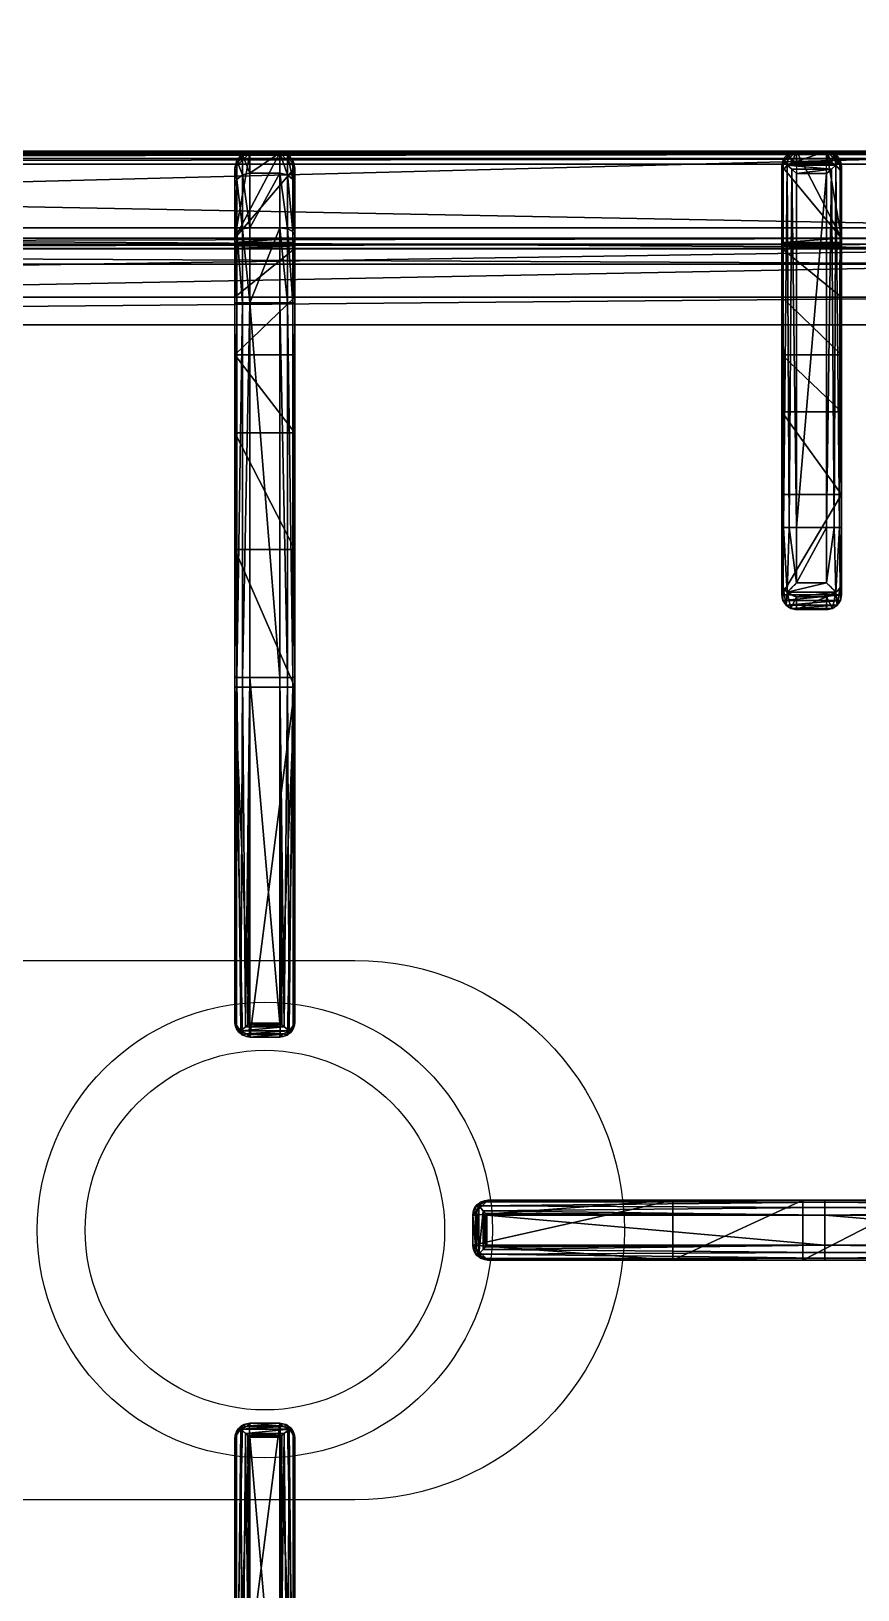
# Model space of a CAD drawing. Header units: millimetres. Extents: x 45 to 25350, y 77 to 5059.
# Drawn here: x 22195.82 to 22209.62, y 3913.1 to 3939.1 of the extents above; entities that cross this region are included whole.
import ezdxf

# ---------------------------------------------------------------- set-up
doc = ezdxf.new("R2010")
doc.units = ezdxf.units.MM
doc.header["$LTSCALE"] = 5
for name, color, linetype in [('200-EquipBlack-3d', 250, 'Continuous'), ('200-EquipInternal-2d', 252, 'Continuous'), ('200-EquipSteel-3d', 9, 'Continuous')]:
    doc.layers.add(name, color=color, linetype=linetype)

# ---------------------------------------------------------------- blocks, each defined once
blk = doc.blocks.new('ELECTROLUX-MC7-BODY1200X250')
at = {"layer": '200-EquipSteel-3d'}
blk.add_3dface([(0, -655, 650), (0, -102, 650), (1200, -102, 650), (1200, -655, 650)], dxfattribs=at)
blk = doc.blocks.new('ELECTROLUX-MC-BURNER6')
at = {"layer": '200-EquipInternal-2d'}
for radius in [38, 30]:
    blk.add_circle((0, 0), radius, dxfattribs=at)
blk = doc.blocks.new('ELECTROLUX-MC7-TOPFYERBRURNERS6')
at = {"layer": '200-EquipInternal-2d'}
for p, q in [((780, -651.5), (780, -85.5)), ((507.76, -492.25), (564.89, -492.25)), ((564.89, -492.25), (565.31, -492.25)), ((634.69, -492.25), (635.11, -492.25)), ((635.11, -492.25), (692.24, -492.25)), ((692.24, -492.25), (754.69, -492.25)), ((754.69, -494.75), (754.69, -492.25)), ((754.69, -492.25), (777.19, -492.25)), ((565.46, -494.75), (507.81, -494.75)), ((565.46, -494.75), (565.46, -499.75)), ((567.27, -494.16), (567.27, -500.34)), ((567.36, -494.75), (567.36, -499.75)), ((567.81, -494.75), (567.36, -494.75)), ((567.81, -494.75), (567.81, -499.75)), ((632.19, -494.75), (632.19, -499.75)), ((632.64, -494.75), (632.19, -494.75)), ((632.64, -494.75), (632.64, -499.75)), ((632.73, -494.16), (632.73, -500.34)), ((634.54, -494.75), (634.54, -499.75)), ((692.19, -494.75), (634.54, -494.75)), ((692.19, -494.75), (692.19, -499.75)), ((754.69, -494.75), (692.19, -494.75)), ((754.69, -494.75), (754.69, -499.75)), ((779.69, -494.75), (754.69, -494.75)), ((779.69, -494.75), (779.69, -499.75)), ((507.81, -499.75), (565.46, -499.75)), ((567.36, -499.75), (567.81, -499.75)), ((632.19, -499.75), (632.64, -499.75)), ((634.54, -499.75), (692.19, -499.75)), ((692.19, -499.75), (754.69, -499.75)), ((754.69, -502.25), (754.69, -499.75)), ((754.69, -499.75), (779.69, -499.75)), ((564.89, -502.25), (507.76, -502.25)), ((565.31, -502.25), (564.89, -502.25)), ((635.11, -502.25), (634.69, -502.25)), ((692.24, -502.25), (635.11, -502.25)), ((754.69, -502.25), (692.24, -502.25)), ((777.19, -502.25), (754.69, -502.25)), ((597.5, -531.94), (597.5, -532.39)), ((602.5, -531.94), (597.5, -531.94)), ((602.5, -532.39), (597.5, -532.39)), ((602.5, -532.39), (602.5, -531.94)), ((595, -534.86), (595, -534.44)), ((595, -590.74), (595, -534.86)), ((597.5, -534.29), (597.5, -590.69)), ((602.5, -534.29), (597.5, -534.29)), ((602.5, -590.69), (602.5, -534.29)), ((605, -534.44), (605, -534.86)), ((605, -534.86), (605, -590.74)), ((708.09, -583.5), (705.96, -583.5)), ((708.09, -583.5), (717.24, -583.5)), ((717.24, -583.5), (777.53, -583.5)), ((703.52, -591), (703.52, -586)), ((703.52, -586), (705.63, -586)), ((705.63, -586), (705.63, -591)), ((717.19, -586), (707.98, -586)), ((707.98, -591), (707.98, -586)), ((717.19, -586), (717.19, -591)), ((778, -586), (717.19, -586)), ((778, -586), (778, -591)), ((780, -586), (780, -591)), ((780, -586), (780, -591)), ((595, -651.03), (595, -590.74)), ((597.5, -590.69), (597.5, -651.5)), ((602.5, -590.69), (597.5, -590.69)), ((602.5, -651.5), (602.5, -590.69)), ((605, -590.74), (605, -651.03)), ((705.63, -591), (703.52, -591)), ((707.98, -591), (717.19, -591)), ((717.19, -591), (778, -591)), ((705.96, -593.5), (708.09, -593.5)), ((717.24, -593.5), (708.09, -593.5)), ((777.53, -593.5), (717.24, -593.5))]:
    blk.add_line(p, q, dxfattribs=at)
blk.add_lwpolyline([(751.02, -112.48), (448.98, -112.48), (448.98, -624.52), (751.02, -624.52)], close=True, dxfattribs=at)
blk.add_lwpolyline([(645, -383.5), (645, -512.25, -1), (555, -512.25), (555, -383.5)], format="xyb", dxfattribs=at)
for centre, start, end in [((777.19, -494.75), 0, 90), ((777.19, -499.75), 270, 0)]:
    blk.add_arc(centre, 2.5, start, end, dxfattribs=at)
at = {"layer": '200-EquipInternal-2d', "extrusion": (0, 0, -1)}
for centre, major_axis, ratio, start_param, end_param in [((564.89, -494.75), (0, 2.5), 0.951091, 0, 0.914364), ((565.31, -494.75), (-2.5, 0), 0.99863, 1.570796, 3.141593), ((634.69, -494.75), (2.5, 0), 0.99863, 3.141593, 4.712389), ((635.11, -494.75), (0, 2.5), 0.951091, -0.914364, 0), ((692.24, -494.75), (0, 2.5), 0.02182, 4.712389, 6.283185), ((563.89, -494.75), (-3.47, 0), 0.720185, 2.903047, 3.141593), ((636.11, -494.75), (3.47, 0), 0.720185, 3.141593, 3.380139), ((564.89, -499.75), (0, 2.5), 0.951091, 2.227228, 3.141593), ((565.31, -499.75), (2.5, 0), 0.99863, 0, 1.570796), ((563.89, -499.75), (3.47, 0), 0.720185, 0, 0.238546), ((634.69, -499.75), (-2.5, 0), 0.99863, 4.712389, 6.283185), ((636.11, -499.75), (-3.47, 0), 0.720185, -0.238546, 0), ((635.11, -499.75), (0, 2.5), 0.951091, 3.141593, 4.055957), ((692.24, -499.75), (0, 2.5), 0.02182, 3.141593, 4.712389), ((597.5, -534.44), (0, 2.5), 0.99863, -1.570796, 0), ((597.5, -534.86), (2.5, 0), 0.951091, 3.141593, 4.055957), ((602.5, -534.44), (0, 2.5), 0.99863, 0, 1.570796), ((602.5, -534.86), (2.5, 0), 0.951091, -0.914364, 0), ((597.5, -590.74), (-2.5, 0), 0.02182, 0, 1.570796), ((602.5, -590.74), (-2.5, 0), 0.02182, 1.570796, 3.141593)]:
    blk.add_ellipse(centre, major_axis=major_axis, ratio=ratio, start_param=start_param, end_param=end_param, dxfattribs=at)
at = {"layer": '200-EquipInternal-2d'}
for centre, major_axis, ratio, start_param, end_param in [((708.09, -586), (1.92, 1.92), 0.8391, 1.592613, 2.268928), ((708.09, -586), (0, 2.5), 0.84544, 0, 0.894481), ((708.09, -586), (-2.5, 2.5), 0.02182, 0.872665, 1.54898), ((717.24, -586), (0, 2.5), 0.02182, 0, 1.570796), ((777.53, -586), (0, 2.5), 0.948965, -0.895145, 0), ((708.09, -591), (-1.92, 1.92), 0.8391, 0.872665, 1.54898), ((708.09, -591), (2.5, 2.5), 0.02182, 1.592613, 2.268928), ((708.09, -591), (0, 2.5), 0.84544, 2.247111, 3.141593), ((717.24, -591), (0, 2.5), 0.02182, 1.570796, 3.141593), ((777.53, -591), (0, 2.5), 0.948965, 3.141593, 4.036737)]:
    blk.add_ellipse(centre, major_axis=major_axis, ratio=ratio, start_param=start_param, end_param=end_param, dxfattribs=at)
for points, knots in [([(566.78, -493.22), (566.69, -493.33), (566.59, -493.44), (566.41, -493.66), (566.32, -493.77), (566.13, -493.99), (566.03, -494.1), (565.85, -494.31), (565.75, -494.41), (565.63, -494.55), (565.59, -494.6), (565.54, -494.66), (565.52, -494.68), (565.5, -494.7), (565.49, -494.71), (565.47, -494.73), (565.47, -494.73), (565.47, -494.74), (565.46, -494.74), (565.46, -494.74), (565.46, -494.74), (565.46, -494.75), (565.46, -494.75), (565.46, -494.75), (565.46, -494.75), (565.46, -494.75), (565.46, -494.75), (565.46, -494.75)], [5.918781, 5.918781, 5.918781, 5.918781, 6.382244, 6.382244, 6.833826, 6.833826, 7.285407, 7.285407, 7.736989, 7.736989, 7.96278, 7.96278, 8.075675, 8.075675, 8.132123, 8.132123, 8.160346, 8.160346, 8.174458, 8.174458, 8.181514, 8.181514, 8.185042, 8.185042, 8.186806, 8.186806, 8.18857, 8.18857, 8.18857, 8.18857]), ([(567.27, -494.16), (567.24, -494.06), (567.2, -493.95), (567.06, -493.63), (566.93, -493.42), (566.78, -493.22)], [0.764042, 0.764042, 0.764042, 0.764042, 1.153889, 1.153889, 2.012527, 2.012527, 2.012527, 2.012527]), ([(633.22, -493.22), (633.07, -493.42), (632.94, -493.63), (632.8, -493.95), (632.76, -494.06), (632.73, -494.16)], [11.917214, 11.917214, 11.917214, 11.917214, 12.775852, 12.775852, 13.165698, 13.165698, 13.165698, 13.165698]), ([(634.54, -494.75), (634.54, -494.75), (634.54, -494.75), (634.54, -494.75), (634.54, -494.75), (634.54, -494.75), (634.54, -494.75), (634.54, -494.74), (634.54, -494.74), (634.54, -494.74), (634.53, -494.74), (634.53, -494.73), (634.53, -494.73), (634.51, -494.71), (634.5, -494.7), (634.48, -494.68), (634.46, -494.66), (634.41, -494.6), (634.37, -494.55), (634.25, -494.41), (634.15, -494.31), (633.97, -494.1), (633.87, -493.99), (633.68, -493.77), (633.59, -493.66), (633.41, -493.44), (633.31, -493.33), (633.22, -493.22)], [8.18857, 8.18857, 8.18857, 8.18857, 8.190334, 8.190334, 8.192098, 8.192098, 8.195626, 8.195626, 8.202682, 8.202682, 8.216794, 8.216794, 8.245018, 8.245018, 8.301466, 8.301466, 8.414361, 8.414361, 8.640152, 8.640152, 9.091733, 9.091733, 9.543315, 9.543315, 9.994896, 9.994896, 10.458359, 10.458359, 10.458359, 10.458359]), ([(565.46, -499.75), (565.46, -499.75), (565.46, -499.75), (565.46, -499.75), (565.46, -499.75), (565.46, -499.75), (565.46, -499.75), (565.46, -499.76), (565.46, -499.76), (565.46, -499.76), (565.47, -499.76), (565.47, -499.77), (565.47, -499.77), (565.49, -499.79), (565.5, -499.8), (565.52, -499.82), (565.54, -499.84), (565.59, -499.9), (565.63, -499.95), (565.75, -500.09), (565.85, -500.19), (566.03, -500.4), (566.13, -500.51), (566.32, -500.73), (566.41, -500.84), (566.59, -501.06), (566.69, -501.17), (566.78, -501.28)], [8.188054, 8.188054, 8.188054, 8.188054, 8.189818, 8.189818, 8.191582, 8.191582, 8.19511, 8.19511, 8.202166, 8.202166, 8.216278, 8.216278, 8.244501, 8.244501, 8.300949, 8.300949, 8.413844, 8.413844, 8.639635, 8.639635, 9.091217, 9.091217, 9.542798, 9.542798, 9.99438, 9.99438, 10.457843, 10.457843, 10.457843, 10.457843]), ([(566.78, -501.28), (566.93, -501.08), (567.06, -500.87), (567.2, -500.55), (567.24, -500.44), (567.27, -500.34)], [11.917214, 11.917214, 11.917214, 11.917214, 12.775852, 12.775852, 13.165698, 13.165698, 13.165698, 13.165698]), ([(632.73, -500.34), (632.76, -500.44), (632.8, -500.55), (632.94, -500.87), (633.07, -501.08), (633.22, -501.28)], [0.764042, 0.764042, 0.764042, 0.764042, 1.153889, 1.153889, 2.012527, 2.012527, 2.012527, 2.012527]), ([(633.22, -501.28), (633.31, -501.17), (633.41, -501.06), (633.59, -500.84), (633.68, -500.73), (633.87, -500.51), (633.97, -500.4), (634.15, -500.19), (634.25, -500.09), (634.37, -499.95), (634.41, -499.9), (634.46, -499.84), (634.48, -499.82), (634.5, -499.8), (634.51, -499.79), (634.53, -499.77), (634.53, -499.77), (634.53, -499.76), (634.54, -499.76), (634.54, -499.76), (634.54, -499.76), (634.54, -499.75), (634.54, -499.75), (634.54, -499.75), (634.54, -499.75), (634.54, -499.75), (634.54, -499.75), (634.54, -499.75)], [5.918265, 5.918265, 5.918265, 5.918265, 6.381728, 6.381728, 6.833309, 6.833309, 7.284891, 7.284891, 7.736472, 7.736472, 7.962263, 7.962263, 8.075158, 8.075158, 8.131606, 8.131606, 8.15983, 8.15983, 8.173942, 8.173942, 8.180998, 8.180998, 8.184526, 8.184526, 8.18629, 8.18629, 8.188054, 8.188054, 8.188054, 8.188054]), ([(597.5, -532.39), (597.36, -532.39), (597.21, -532.41), (596.91, -532.48), (596.75, -532.53), (596.38, -532.69), (596.17, -532.82), (595.97, -532.97)], [0, 0, 0, 0, 0.576945, 0.576945, 1.153889, 1.153889, 2.012527, 2.012527, 2.012527, 2.012527]), ([(595.97, -532.97), (596.08, -533.06), (596.19, -533.16), (596.41, -533.34), (596.52, -533.43), (596.74, -533.62), (596.85, -533.72), (597.06, -533.9), (597.16, -533.99), (597.3, -534.12), (597.34, -534.16), (597.41, -534.21), (597.43, -534.23), (597.45, -534.25), (597.46, -534.26), (597.48, -534.27), (597.48, -534.28), (597.49, -534.28), (597.49, -534.29), (597.49, -534.29), (597.49, -534.29), (597.5, -534.29), (597.5, -534.29), (597.5, -534.29), (597.5, -534.29), (597.5, -534.29), (597.5, -534.29), (597.5, -534.29)], [5.917739, 5.917739, 5.917739, 5.917739, 6.381174, 6.381174, 6.832619, 6.832619, 7.284064, 7.284064, 7.735508, 7.735508, 7.961231, 7.961231, 8.074092, 8.074092, 8.130523, 8.130523, 8.158738, 8.158738, 8.172846, 8.172846, 8.179899, 8.179899, 8.183426, 8.183426, 8.18519, 8.18519, 8.186953, 8.186953, 8.186953, 8.186953]), ([(604.03, -532.97), (603.83, -532.82), (603.62, -532.69), (603.25, -532.53), (603.09, -532.48), (602.79, -532.41), (602.64, -532.39), (602.5, -532.39)], [11.914788, 11.914788, 11.914788, 11.914788, 12.773425, 12.773425, 13.35037, 13.35037, 13.927314, 13.927314, 13.927314, 13.927314]), ([(602.5, -534.29), (602.5, -534.29), (602.5, -534.29), (602.5, -534.29), (602.5, -534.29), (602.5, -534.29), (602.5, -534.29), (602.51, -534.29), (602.51, -534.29), (602.51, -534.29), (602.51, -534.28), (602.52, -534.28), (602.52, -534.27), (602.54, -534.26), (602.55, -534.25), (602.57, -534.23), (602.59, -534.21), (602.66, -534.16), (602.7, -534.12), (602.84, -533.99), (602.94, -533.9), (603.15, -533.72), (603.26, -533.62), (603.48, -533.43), (603.59, -533.34), (603.81, -533.16), (603.92, -533.06), (604.03, -532.97)], [8.18747, 8.18747, 8.18747, 8.18747, 8.189233, 8.189233, 8.190997, 8.190997, 8.194524, 8.194524, 8.201577, 8.201577, 8.215685, 8.215685, 8.2439, 8.2439, 8.300331, 8.300331, 8.413192, 8.413192, 8.638915, 8.638915, 9.09036, 9.09036, 9.541804, 9.541804, 9.993249, 9.993249, 10.456684, 10.456684, 10.456684, 10.456684]), ([(705.96, -583.5), (705.81, -583.5), (705.65, -583.51), (705.34, -583.58), (705.18, -583.63), (704.88, -583.75), (704.74, -583.83), (704.47, -584.02), (704.35, -584.12), (704.13, -584.34), (704.03, -584.47), (703.85, -584.74), (703.77, -584.89), (703.65, -585.2), (703.6, -585.36), (703.54, -585.68), (703.52, -585.84), (703.52, -586)], [3.776921, 3.776921, 3.776921, 3.776921, 4.248957, 4.248957, 4.720993, 4.720993, 5.193029, 5.193029, 5.665065, 5.665065, 6.135831, 6.135831, 6.606596, 6.606596, 7.077361, 7.077361, 7.548126, 7.548126, 7.548126, 7.548126]), ([(779.38, -584.44), (779.21, -584.64), (779.01, -584.87), (778.67, -585.25), (778.53, -585.41), (778.26, -585.71), (778.13, -585.86), (778, -586)], [11.858599, 11.858599, 11.858599, 11.858599, 12.773425, 12.773425, 13.35037, 13.35037, 13.927314, 13.927314, 13.927314, 13.927314]), ([(780, -586), (779.99, -585.86), (779.97, -585.71), (779.91, -585.41), (779.86, -585.25), (779.69, -584.87), (779.55, -584.64), (779.38, -584.44)], [0, 0, 0, 0, 0.576945, 0.576945, 1.153889, 1.153889, 2.068716, 2.068716, 2.068716, 2.068716]), ([(703.52, -591), (703.52, -591.16), (703.54, -591.32), (703.6, -591.64), (703.65, -591.8), (703.77, -592.11), (703.85, -592.26), (704.03, -592.53), (704.13, -592.66), (704.35, -592.88), (704.47, -592.98), (704.74, -593.17), (704.88, -593.25), (705.18, -593.37), (705.34, -593.42), (705.65, -593.48), (705.81, -593.5), (705.96, -593.5)], [15.096253, 15.096253, 15.096253, 15.096253, 15.567018, 15.567018, 16.037783, 16.037783, 16.508548, 16.508548, 16.979314, 16.979314, 17.45135, 17.45135, 17.923386, 17.923386, 18.395422, 18.395422, 18.867458, 18.867458, 18.867458, 18.867458]), ([(778, -591), (778.13, -591.14), (778.26, -591.29), (778.53, -591.59), (778.67, -591.75), (779.01, -592.13), (779.21, -592.36), (779.38, -592.56)], [0, 0, 0, 0, 0.576945, 0.576945, 1.153889, 1.153889, 2.068716, 2.068716, 2.068716, 2.068716]), ([(779.38, -592.56), (779.55, -592.36), (779.69, -592.13), (779.86, -591.75), (779.91, -591.59), (779.97, -591.29), (779.99, -591.14), (780, -591)], [11.858599, 11.858599, 11.858599, 11.858599, 12.773425, 12.773425, 13.35037, 13.35037, 13.927314, 13.927314, 13.927314, 13.927314])]:
    blk.add_open_spline(points, degree=3, knots=knots, dxfattribs=at)
at = {"layer": '200-EquipSteel-3d', "invisible_edges": 13}
blk.add_3dface([(800, -80.5, 900), (779.66, -117.26, 900), (779.66, -619.74, 900), (800, -655, 900)], dxfattribs=at)
at = {"layer": '200-EquipBlack-3d'}
mesh = blk.add_polyface(dxfattribs=at)
corners = [(779.78, -85.71, 904.1), (780, -85.5, 900), (779.52, -84.72, 904.14), (779.73, -84.5, 900), (778, -83.5, 900), (778.78, -83.98, 904.14), (779, -83.77, 900), (777.79, -83.72, 904.1), (779.48, -85.71, 905.06), (779.29, -84.85, 905), (778.65, -85.21, 905.73), (778.76, -85.71, 905.75), (778.65, -84.21, 905), (777.79, -84.02, 905.06), (778.29, -84.85, 905.73), (777.79, -84.74, 905.75), (777.79, -85.71, 906), (422.21, -85.71, 906), (422.21, -84.74, 905.75), (422.21, -84.02, 905.06), (422.21, -83.72, 904.1), (422, -83.5, 900), (765.45, -638.95, 900), (422, -653.5, 900), (434.55, -638.95, 900), (765.45, -98.05, 900), (780, -651.5, 900), (434.55, -98.05, 900), (420, -85.5, 900), (421, -83.77, 900), (779.73, -652.5, 900), (779, -653.23, 900), (778, -653.5, 900), (420, -651.5, 900), (420.27, -652.5, 900), (421, -653.23, 900), (420.27, -84.5, 900), (421.22, -83.98, 904.14), (420.48, -84.72, 904.14), (420.22, -85.71, 904.1), (421.35, -84.21, 905), (421.71, -84.85, 905.73), (420.71, -84.85, 905), (420.52, -85.71, 905.06), (421.35, -85.21, 905.73), (421.24, -85.71, 905.75), (422.21, -651.29, 906), (421.24, -651.29, 905.75), (420.52, -651.29, 905.06), (420.22, -651.29, 904.1), (420.48, -652.28, 904.14), (421.22, -653.02, 904.14), (422.21, -653.28, 904.1), (420.71, -652.15, 905), (421.35, -651.79, 905.73), (421.35, -652.79, 905), (422.21, -652.98, 905.06), (421.71, -652.15, 905.73), (422.21, -652.26, 905.75), (435.55, -637.95, 899.73), (435.55, -99.05, 899.73), (436.28, -99.78, 899), (436.28, -637.22, 899), (438.88, -634.62, 902.5), (438.88, -102.38, 902.5), (436.31, -637.19, 905.06), (436.31, -99.81, 905.06), (432.81, -96.31, 906), (432.81, -640.69, 906), (448.98, -624.52, 885), (448.98, -112.48, 885), (444.36, -107.86, 885), (444.36, -629.14, 885), (777.79, -653.28, 904.1), (777.79, -652.98, 905.06), (777.79, -651.29, 906), (777.79, -652.26, 905.75), (763.72, -637.22, 899), (764.45, -637.95, 899.73), (764.45, -99.05, 899.73), (763.72, -99.78, 899), (767.19, -640.69, 906), (767.19, -96.31, 906), (778.78, -653.02, 904.14), (779.52, -652.28, 904.14), (779.78, -651.29, 904.1), (778.65, -652.79, 905), (778.29, -652.15, 905.73), (779.29, -652.15, 905), (779.48, -651.29, 905.06), (778.65, -651.79, 905.73), (778.76, -651.29, 905.75), (761.12, -634.62, 902.5), (751.02, -624.52, 885), (763.69, -637.19, 905.06), (755.64, -629.14, 885), (755.64, -107.86, 885), (751.02, -112.48, 885), (761.12, -102.38, 902.5), (763.69, -99.81, 905.06)]
mesh.append_faces([[corners[k] for k in face] for face in [(16, 10, 14), (17, 41, 44), (46, 54, 57), (75, 87, 90)]])
mesh.append_faces([[corners[k] for k in face] for face in [(4, 5, 6), (8, 10, 11), (16, 11, 10), (15, 16, 14), (7, 19, 13), (13, 18, 15), (28, 38, 36), (19, 41, 18), (17, 18, 41), (45, 17, 44), (39, 48, 43), (43, 47, 45), (23, 51, 35), (48, 54, 47), (46, 47, 54), (58, 46, 57), (52, 74, 56), (76, 56, 74), (26, 84, 30), (74, 87, 76), (85, 88, 84), (88, 87, 86), (75, 76, 87), (91, 75, 90), (85, 8, 89), (11, 89, 8)]], dxfattribs={"vtx0": -1})
mesh.append_faces([[corners[k] for k in face] for face in [(16, 15, 17), (22, 23, 24), (25, 26, 22), (27, 21, 25), (21, 28, 29), (6, 1, 4), (4, 25, 21), (24, 28, 27), (35, 33, 23), (26, 25, 1), (23, 22, 32), (17, 45, 46), (75, 81, 46), (81, 16, 82), (46, 67, 17), (17, 82, 16), (93, 72, 69), (72, 93, 95), (70, 71, 97), (97, 95, 93)]], dxfattribs={"vtx0": -1, "vtx1": -1})
mesh.append_faces([[corners[k] for k in face] for face in [(21, 27, 28), (4, 1, 25), (26, 32, 22), (24, 23, 33)]], dxfattribs={"vtx0": -1, "vtx1": -1, "vtx2": -1})
mesh.append_faces([[corners[k] for k in face] for face in [(17, 15, 18), (24, 33, 28), (46, 45, 47), (75, 58, 76), (16, 91, 11)]], dxfattribs={"vtx0": -1, "vtx2": -1})
mesh.append_faces([[corners[k] for k in face] for face in [(0, 1, 2), (5, 2, 6), (8, 0, 9), (5, 12, 2), (5, 7, 12), (12, 13, 14), (12, 14, 9), (2, 9, 0), (10, 9, 14), (19, 18, 13), (4, 21, 7), (30, 31, 26), (34, 33, 35), (20, 21, 37), (38, 37, 36), (19, 20, 40), (38, 42, 37), (38, 39, 42), (42, 43, 44), (42, 44, 40), (37, 40, 20), (41, 40, 44), (48, 47, 43), (28, 33, 39), (49, 33, 50), (51, 50, 35), (48, 49, 53), (51, 55, 50), (51, 52, 55), (55, 56, 57), (55, 57, 53), (50, 53, 49), (54, 53, 57), (24, 27, 59), (61, 62, 60), (63, 64, 65), (67, 68, 66), (69, 70, 63), (61, 71, 62), (73, 74, 52), (58, 56, 76), (32, 73, 23), (62, 77, 59), (22, 24, 78), (27, 25, 60), (80, 61, 79), (73, 32, 83), (84, 83, 30), (74, 73, 86), (88, 89, 90), (88, 86, 84), (83, 84, 86), (92, 93, 63), (68, 81, 65), (92, 63, 94), (72, 95, 62), (95, 96, 77), (98, 97, 92), (81, 82, 94), (98, 92, 99), (77, 80, 78), (25, 22, 79), (0, 8, 85), (91, 89, 11), (80, 96, 61), (70, 97, 64), (64, 98, 66), (82, 67, 99), (1, 0, 26)]], dxfattribs={"vtx1": -1})
mesh.append_faces([[corners[k] for k in face] for face in [(31, 32, 26), (75, 46, 58), (75, 16, 81), (81, 68, 46), (68, 67, 46), (67, 82, 17), (70, 69, 71), (72, 71, 69), (71, 96, 97), (96, 95, 97), (16, 75, 91)]], dxfattribs={"vtx1": -1, "vtx2": -1})
mesh.append_faces([[corners[k] for k in face] for face in [(1, 3, 2), (4, 7, 5), (2, 3, 6), (8, 9, 10), (7, 13, 12), (12, 9, 2), (13, 15, 14), (7, 20, 19), (21, 20, 7), (6, 3, 1), (28, 36, 29), (21, 29, 37), (28, 39, 38), (37, 29, 36), (19, 40, 41), (39, 43, 42), (42, 40, 37), (43, 45, 44), (39, 49, 48), (33, 49, 39), (33, 34, 50), (23, 52, 51), (50, 34, 35), (48, 53, 54), (52, 56, 55), (55, 53, 50), (56, 58, 57), (27, 60, 59), (62, 59, 60), (64, 66, 65), (68, 65, 66), (70, 64, 63), (71, 72, 62), (73, 52, 23), (77, 78, 59), (24, 59, 78), (25, 79, 60), (61, 60, 79), (32, 31, 83), (26, 85, 84), (83, 31, 30), (74, 86, 87), (73, 83, 86), (85, 89, 88), (88, 90, 87), (89, 91, 90), (93, 69, 63), (81, 94, 65), (63, 65, 94), (95, 77, 62), (96, 80, 77), (97, 93, 92), (82, 99, 94), (92, 94, 99), (80, 79, 78), (22, 78, 79), (96, 71, 61), (97, 98, 64), (98, 99, 66), (67, 66, 99), (0, 85, 26)]], dxfattribs={"vtx2": -1})
mesh = blk.add_polyface(dxfattribs=at)
corners = [(567.34, -494.45, 930.72), (567.81, -494.75, 922), (567.27, -494.16, 931.11), (567.36, -494.6, 930.62), (567.36, -494.75, 930.59), (567.48, -493.5, 922), (566.78, -493.22, 931.91), (565.31, -492.25, 922), (565.94, -492.51, 931.06), (566.56, -492.58, 922), (564.89, -492.25, 930.01), (507.79, -492.58, 933.75), (507.76, -492.25, 932.5), (507.81, -493.5, 934.67), (566.08, -494.04, 932.35), (565.46, -494.74, 932.48), (507.81, -494.75, 935), (565.48, -494.72, 932.48), (565.52, -494.68, 932.48), (565.58, -494.6, 932.47), (565.74, -494.43, 932.45), (509.4, -492.25, 922), (466.99, -492.25, 904.45), (422.81, -492.25, 910), (486.45, -492.25, 917.44), (453.98, -492.25, 885), (436.28, -492.25, 899), (444.36, -492.25, 885), (435.83, -492.25, 899.53), (435.23, -492.25, 899.88), (434.55, -492.25, 900), (422.81, -492.25, 900), (425.83, -492.25, 921.25), (434.06, -492.25, 929.49), (445.31, -492.25, 932.5), (567.48, -501, 922), (509.4, -502.25, 922), (567.81, -499.75, 922), (566.56, -501.92, 922), (565.31, -502.25, 922), (445.31, -494.75, 935), (445.31, -493.5, 934.67), (432.81, -494.75, 931.65), (432.98, -493.5, 931.36), (423.66, -494.75, 922.5), (433.44, -492.58, 930.57), (445.31, -492.58, 933.75), (424.75, -492.58, 921.87), (423.95, -493.5, 922.33), (421.56, -492.58, 910), (420.31, -494.75, 910), (420.65, -493.5, 910), (421.56, -492.58, 900), (420.31, -494.75, 900), (420.65, -493.5, 900), (445.31, -499.75, 935), (507.81, -499.75, 935), (432.81, -499.75, 931.65), (423.66, -499.75, 922.5), (420.31, -499.75, 910), (420.31, -499.75, 900), (434.55, -502.25, 900), (422.81, -502.25, 900), (421.56, -501.92, 900), (420.65, -501, 900), (564.89, -502.25, 930.01), (566.78, -501.28, 931.91), (567.27, -500.34, 931.11), (567.36, -499.75, 930.59), (567.36, -499.9, 930.62), (567.34, -500.05, 930.72), (565.94, -501.99, 931.06), (507.76, -502.25, 932.5), (486.45, -502.25, 917.44), (445.31, -502.25, 932.5), (434.06, -502.25, 929.49), (425.83, -502.25, 921.25), (422.81, -502.25, 910), (466.99, -502.25, 904.45), (435.23, -502.25, 899.88), (435.83, -502.25, 899.53), (444.36, -502.25, 885), (453.98, -502.25, 885), (436.28, -502.25, 899), (507.79, -501.92, 933.75), (566.08, -500.46, 932.35), (507.81, -501, 934.67), (565.74, -500.07, 932.45), (565.58, -499.9, 932.47), (565.52, -499.82, 932.48), (565.48, -499.78, 932.48), (565.46, -499.75, 932.48), (420.65, -501, 910), (423.95, -501, 922.33), (424.75, -501.92, 921.87), (421.56, -501.92, 910), (433.44, -501.92, 930.57), (432.98, -501, 931.36), (445.31, -501.92, 933.75), (445.31, -501, 934.67)]
mesh.append_faces([[corners[k] for k in face] for face in [(2, 5, 6), (8, 6, 9), (9, 6, 5), (8, 11, 6), (6, 13, 14), (35, 66, 38), (66, 35, 67), (66, 71, 38), (85, 86, 66), (66, 84, 71)]])
mesh.append_faces([[corners[k] for k in face] for face in [(7, 8, 9), (11, 13, 6), (42, 41, 43), (45, 48, 43), (32, 49, 47), (50, 48, 51), (51, 47, 49), (40, 13, 41), (41, 11, 46), (53, 51, 54), (54, 49, 52), (55, 42, 57), (50, 58, 44), (44, 57, 42), (37, 67, 35), (86, 84, 66), (58, 92, 93), (94, 97, 93), (75, 98, 96), (55, 97, 99), (99, 96, 98), (59, 64, 92), (62, 95, 63), (63, 92, 64), (86, 55, 99), (67, 6, 66), (14, 66, 6), (21, 73, 24), (82, 22, 78), (78, 24, 73)]], dxfattribs={"vtx0": -1})
mesh.append_faces([[corners[k] for k in face] for face in [(10, 21, 12), (22, 23, 24), (25, 26, 22), (24, 12, 21), (7, 5, 21), (35, 36, 37), (23, 49, 32), (34, 46, 12), (13, 11, 41), (54, 31, 53), (62, 60, 61), (36, 72, 73), (77, 73, 76), (83, 78, 80), (74, 98, 75), (4, 0, 68), (1, 4, 37)]], dxfattribs={"vtx0": -1, "vtx1": -1})
mesh.append_faces([[corners[k] for k in face] for face in [(15, 17, 16), (17, 18, 16), (18, 19, 16), (23, 22, 30), (31, 61, 53), (77, 61, 78), (88, 89, 56), (89, 90, 56), (90, 91, 56), (16, 56, 15), (56, 91, 15), (18, 89, 19), (89, 18, 90), (15, 90, 17), (90, 15, 91), (17, 90, 18), (89, 88, 19), (70, 68, 0)]], dxfattribs={"vtx0": -1, "vtx1": -1, "vtx2": -1})
mesh.append_faces([[corners[k] for k in face] for face in [(12, 11, 8), (16, 14, 13), (21, 1, 37), (34, 45, 46), (12, 46, 11), (23, 52, 49), (77, 78, 73), (72, 71, 84), (77, 94, 95), (72, 84, 98), (84, 86, 99)]], dxfattribs={"vtx0": -1, "vtx2": -1})
mesh.append_faces([[corners[k] for k in face] for face in [(0, 1, 2), (0, 3, 1), (10, 12, 8), (20, 14, 16), (7, 21, 10), (31, 23, 30), (9, 5, 7), (38, 39, 35), (40, 41, 42), (42, 43, 44), (45, 33, 47), (45, 43, 46), (32, 47, 33), (48, 44, 43), (41, 46, 43), (31, 52, 23), (51, 49, 54), (40, 55, 16), (40, 42, 55), (58, 57, 44), (50, 53, 59), (30, 61, 31), (63, 64, 62), (39, 38, 65), (70, 67, 37), (71, 65, 38), (39, 65, 36), (62, 61, 77), (81, 82, 83), (65, 71, 72), (87, 88, 56), (59, 92, 58), (58, 93, 57), (94, 76, 96), (94, 93, 95), (75, 96, 76), (97, 57, 93), (92, 95, 93), (60, 64, 59), (95, 92, 63), (98, 84, 99), (2, 6, 67), (20, 87, 14), (20, 19, 87), (85, 66, 14), (3, 0, 4), (2, 67, 0), (69, 68, 70), (36, 73, 21), (22, 24, 78), (81, 27, 82), (83, 26, 81), (26, 83, 28), (61, 30, 79), (29, 28, 79)]], dxfattribs={"vtx1": -1})
mesh.append_faces([[corners[k] for k in face] for face in [(3, 4, 1), (26, 28, 22), (28, 29, 22), (29, 30, 22), (23, 32, 24), (32, 33, 24), (33, 34, 24), (34, 12, 24), (5, 1, 21), (39, 36, 35), (36, 21, 37), (40, 16, 13), (55, 56, 16), (64, 60, 62), (60, 53, 61), (68, 69, 37), (65, 72, 36), (72, 74, 73), (74, 75, 73), (75, 76, 73), (61, 79, 78), (79, 80, 78), (82, 78, 83), (86, 85, 56), (62, 77, 95), (56, 55, 86), (74, 72, 98), (88, 87, 19), (67, 70, 0), (4, 68, 37)]], dxfattribs={"vtx1": -1, "vtx2": -1})
mesh.append_faces([[corners[k] for k in face] for face in [(1, 5, 2), (7, 10, 8), (19, 20, 16), (25, 27, 26), (34, 33, 45), (45, 47, 48), (50, 44, 48), (51, 48, 47), (53, 50, 51), (50, 59, 58), (53, 60, 59), (54, 52, 31), (69, 70, 37), (85, 87, 56), (77, 76, 94), (94, 96, 97), (55, 57, 97), (99, 97, 96), (87, 85, 14), (82, 25, 22), (27, 25, 82), (26, 27, 81), (83, 80, 28), (30, 29, 79), (28, 80, 79)]], dxfattribs={"vtx2": -1})
mesh = blk.add_polyface(dxfattribs=at)
corners = [(634.06, -492.51, 931.06), (633.44, -492.58, 922), (633.22, -493.22, 931.91), (635.11, -492.25, 930.01), (634.69, -492.25, 922), (632.52, -493.5, 922), (632.73, -494.16, 931.11), (632.64, -494.75, 930.59), (632.64, -494.6, 930.62), (632.19, -494.75, 922), (632.66, -494.45, 930.72), (690.6, -492.25, 922), (690.6, -502.25, 922), (634.69, -502.25, 922), (632.52, -501, 922), (633.44, -501.92, 922), (632.19, -499.75, 922), (692.24, -492.25, 932.5), (713.55, -492.25, 917.44), (754.69, -492.25, 932.5), (765.94, -492.25, 929.49), (774.17, -492.25, 921.25), (777.19, -492.25, 900), (765.45, -492.25, 900), (777.19, -492.25, 910), (733.01, -492.25, 904.45), (764.77, -492.25, 899.88), (764.17, -492.25, 899.53), (755.64, -492.25, 885), (746.02, -492.25, 885), (763.72, -492.25, 899), (692.21, -492.58, 933.75), (633.92, -494.04, 932.35), (692.19, -493.5, 934.67), (692.19, -494.75, 935), (634.26, -494.43, 932.45), (634.42, -494.6, 932.47), (634.48, -494.68, 932.48), (634.52, -494.72, 932.48), (634.54, -494.75, 932.48), (754.69, -492.58, 933.75), (766.56, -492.58, 930.57), (754.69, -494.75, 935), (767.02, -493.5, 931.36), (754.69, -493.5, 934.67), (767.19, -494.75, 931.65), (776.05, -493.5, 922.33), (775.25, -492.58, 921.87), (779.69, -494.75, 910), (779.35, -493.5, 910), (776.34, -494.75, 922.5), (778.44, -492.58, 910), (779.69, -494.75, 900), (779.35, -493.5, 900), (778.44, -492.58, 900), (633.22, -501.28, 931.91), (632.73, -500.34, 931.11), (633.92, -500.46, 932.35), (634.26, -500.07, 932.45), (634.42, -499.9, 932.47), (634.48, -499.82, 932.48), (634.54, -499.76, 932.48), (632.64, -499.75, 930.59), (632.64, -499.9, 930.62), (632.66, -500.05, 930.72), (634.06, -501.99, 931.06), (635.11, -502.25, 930.01), (692.24, -502.25, 932.5), (733.01, -502.25, 904.45), (777.19, -502.25, 910), (713.55, -502.25, 917.44), (746.02, -502.25, 885), (763.72, -502.25, 899), (755.64, -502.25, 885), (764.17, -502.25, 899.53), (764.77, -502.25, 899.88), (765.45, -502.25, 900), (777.19, -502.25, 900), (774.17, -502.25, 921.25), (765.94, -502.25, 929.49), (754.69, -502.25, 932.5), (778.44, -501.92, 910), (775.25, -501.92, 921.87), (779.69, -499.75, 910), (776.05, -501, 922.33), (779.35, -501, 910), (776.34, -499.75, 922.5), (767.02, -501, 931.36), (766.56, -501.92, 930.57), (754.69, -499.75, 935), (754.69, -501, 934.67), (767.19, -499.75, 931.65), (754.69, -501.92, 933.75), (778.44, -501.92, 900), (779.69, -499.75, 900), (779.35, -501, 900), (692.21, -501.92, 933.75), (692.19, -501, 934.67), (692.19, -499.75, 935)]
mesh.append_faces([[corners[k] for k in face] for face in [(0, 1, 2), (1, 5, 2), (2, 5, 6), (32, 33, 2), (2, 31, 0), (56, 14, 55), (65, 55, 15), (15, 55, 14), (65, 96, 55), (55, 97, 57)]])
mesh.append_faces([[corners[k] for k in face] for face in [(9, 6, 5), (33, 31, 2), (20, 40, 41), (42, 43, 44), (43, 47, 41), (50, 49, 46), (51, 46, 49), (48, 53, 49), (22, 51, 54), (54, 49, 53), (6, 55, 2), (13, 65, 15), (78, 81, 82), (83, 84, 85), (84, 88, 82), (91, 90, 87), (92, 87, 90), (94, 85, 95), (95, 81, 93), (83, 50, 86), (42, 91, 45), (45, 86, 50), (96, 97, 55), (89, 97, 90), (90, 96, 92), (29, 68, 25), (12, 18, 70), (70, 25, 68)]], dxfattribs={"vtx0": -1})
mesh.append_faces([[corners[k] for k in face] for face in [(5, 11, 9), (13, 14, 12), (11, 17, 18), (24, 18, 21), (30, 25, 27), (19, 40, 20), (56, 10, 64), (7, 9, 62), (66, 12, 67), (68, 69, 70), (71, 72, 68), (70, 67, 12), (69, 81, 78), (22, 52, 23), (95, 77, 94), (80, 92, 67), (97, 96, 90), (34, 98, 42)]], dxfattribs={"vtx0": -1, "vtx1": -1})
mesh.append_faces([[corners[k] for k in face] for face in [(24, 23, 25), (36, 37, 34), (37, 38, 34), (38, 39, 34), (60, 37, 59), (37, 60, 38), (38, 61, 39), (61, 38, 60), (37, 36, 59), (62, 64, 10), (69, 68, 76), (23, 94, 77), (61, 60, 98), (60, 59, 98), (39, 61, 34), (61, 98, 34)]], dxfattribs={"vtx0": -1, "vtx1": -1, "vtx2": -1})
mesh.append_faces([[corners[k] for k in face] for face in [(24, 25, 18), (17, 0, 31), (24, 47, 51), (17, 31, 40), (80, 88, 92), (69, 93, 81), (67, 96, 65), (98, 57, 97), (67, 92, 96)]], dxfattribs={"vtx0": -1, "vtx2": -1})
mesh.append_faces([[corners[k] for k in face] for face in [(0, 3, 1), (10, 6, 9), (1, 4, 5), (4, 3, 11), (22, 23, 24), (28, 29, 30), (3, 0, 17), (35, 36, 34), (20, 41, 21), (43, 45, 46), (43, 41, 44), (48, 49, 50), (50, 46, 45), (47, 21, 41), (40, 44, 41), (40, 31, 44), (52, 53, 48), (51, 49, 54), (55, 57, 2), (58, 35, 57), (58, 59, 35), (32, 2, 57), (6, 10, 56), (8, 7, 10), (63, 64, 62), (14, 56, 16), (64, 63, 16), (13, 12, 66), (77, 69, 76), (78, 82, 79), (84, 86, 87), (84, 82, 85), (89, 90, 91), (91, 87, 86), (88, 79, 82), (81, 85, 82), (77, 93, 69), (85, 81, 95), (48, 50, 83), (91, 86, 45), (52, 48, 94), (54, 53, 22), (76, 23, 77), (66, 67, 65), (58, 57, 98), (71, 68, 29), (18, 25, 70), (71, 29, 73), (73, 28, 72), (23, 76, 26), (72, 30, 74), (27, 26, 74)]], dxfattribs={"vtx1": -1})
mesh.append_faces([[corners[k] for k in face] for face in [(7, 8, 9), (4, 11, 5), (11, 12, 9), (14, 16, 12), (16, 9, 12), (3, 17, 11), (17, 19, 18), (19, 20, 18), (20, 21, 18), (23, 26, 25), (26, 27, 25), (29, 25, 30), (33, 32, 34), (34, 42, 33), (33, 44, 31), (19, 17, 40), (22, 24, 51), (36, 35, 59), (7, 62, 10), (9, 16, 62), (63, 62, 16), (72, 74, 68), (74, 75, 68), (75, 76, 68), (69, 78, 70), (78, 79, 70), (79, 80, 70), (80, 67, 70), (53, 52, 22), (52, 94, 23), (89, 98, 97)]], dxfattribs={"vtx1": -1, "vtx2": -1})
mesh.append_faces([[corners[k] for k in face] for face in [(3, 4, 1), (8, 10, 9), (13, 15, 14), (32, 35, 34), (42, 45, 43), (43, 46, 47), (24, 21, 47), (51, 47, 46), (42, 44, 33), (6, 56, 55), (35, 32, 57), (13, 66, 65), (56, 64, 16), (71, 73, 72), (83, 86, 84), (84, 87, 88), (80, 79, 88), (92, 88, 87), (94, 83, 85), (42, 89, 91), (48, 83, 94), (95, 93, 77), (59, 58, 98), (98, 89, 42), (12, 11, 18), (29, 28, 73), (28, 30, 72), (76, 75, 26), (30, 27, 74), (26, 75, 74)]], dxfattribs={"vtx2": -1})
mesh = blk.add_polyface(dxfattribs=at)
corners = [(595, -649.29, 932.5), (595, -651, 900), (595.25, -650.32, 933.58), (596.25, -653.16, 900), (595.94, -651.14, 934.45), (595.33, -652.25, 900), (596.7, -651.6, 933.81), (597.5, -651.77, 933.1), (597.5, -653.5, 900), (602.5, -651.77, 933.1), (602.5, -653.5, 900), (595, -638.95, 900), (605, -638.95, 900), (605, -651, 900), (604.67, -652.25, 900), (603.75, -653.16, 900), (595, -590.74, 932.5), (595, -587.05, 917.44), (595, -565.35, 922), (595, -534.44, 922), (595, -534.86, 930.01), (595, -606.51, 904.45), (595, -619.52, 885), (595, -637.22, 899), (595, -629.14, 885), (595, -637.67, 899.53), (595, -638.27, 899.88), (596.72, -532.55, 931.28), (596.25, -532.27, 922), (595.97, -532.97, 931.91), (597.5, -532.39, 930.59), (597.5, -531.94, 922), (595.33, -533.19, 922), (595.26, -533.81, 931.06), (595.33, -590.71, 933.75), (596.25, -590.69, 934.67), (596.79, -533.67, 932.35), (597.49, -534.29, 932.48), (597.5, -590.69, 935), (597.47, -534.26, 932.48), (597.43, -534.23, 932.48), (597.35, -534.16, 932.47), (597.18, -534.01, 932.45), (602.5, -531.94, 922), (605, -565.35, 922), (605, -534.44, 922), (604.67, -533.19, 922), (603.75, -532.27, 922), (596.7, -650.48, 934.87), (597.5, -649.77, 935), (602.5, -532.39, 930.59), (604.03, -532.97, 931.91), (603.21, -533.67, 932.35), (602.65, -534.16, 932.47), (602.57, -534.23, 932.48), (602.53, -534.27, 932.48), (602.5, -534.29, 932.48), (602.82, -534.01, 932.45), (603.28, -532.55, 931.28), (602.5, -590.69, 935), (602.5, -649.77, 935), (603.3, -651.6, 933.81), (604.06, -651.14, 934.45), (603.3, -650.48, 934.87), (604.75, -650.32, 933.58), (605, -649.29, 932.5), (604.67, -590.71, 933.75), (605, -590.74, 932.5), (603.75, -590.69, 934.67), (605, -606.51, 904.45), (605, -587.05, 917.44), (605, -638.27, 899.88), (605, -637.67, 899.53), (605, -629.14, 885), (605, -619.52, 885), (605, -637.22, 899), (605, -534.86, 930.01), (604.74, -533.81, 931.06)]
mesh.append_faces([[corners[k] for k in face] for face in [(3, 4, 5), (4, 3, 6), (7, 6, 8), (8, 6, 3), (4, 2, 5), (27, 28, 29), (30, 31, 27), (31, 28, 27), (28, 32, 29), (29, 32, 33), (33, 34, 29), (29, 35, 36), (48, 35, 4), (49, 38, 48), (4, 34, 2), (61, 15, 62), (9, 10, 61), (10, 15, 61), (15, 14, 62), (62, 14, 64), (64, 66, 62), (62, 68, 63), (60, 63, 59), (47, 51, 46), (51, 47, 58), (50, 58, 43), (43, 58, 47), (51, 77, 46), (52, 68, 51), (51, 66, 77)]])
mesh.append_faces([[corners[k] for k in face] for face in [(19, 33, 32), (34, 35, 29), (38, 35, 48), (35, 34, 4), (60, 48, 63), (13, 64, 14), (66, 68, 62), (68, 66, 51), (18, 70, 17), (74, 21, 69), (69, 17, 70)]], dxfattribs={"vtx0": -1})
mesh.append_faces([[corners[k] for k in face] for face in [(3, 1, 8), (13, 10, 12), (16, 17, 0), (17, 16, 18), (20, 18, 16), (22, 23, 21), (43, 44, 31), (44, 43, 45), (47, 45, 43), (41, 53, 42), (65, 70, 67)]], dxfattribs={"vtx0": -1, "vtx1": -1})
mesh.append_faces([[corners[k] for k in face] for face in [(12, 8, 1), (11, 0, 21), (37, 39, 38), (39, 40, 38), (40, 41, 38), (53, 41, 54), (39, 55, 40), (56, 55, 37), (37, 55, 39), (55, 54, 40), (40, 54, 41), (37, 38, 56), (38, 59, 56), (65, 12, 69), (53, 54, 59), (54, 55, 59), (55, 56, 59)]], dxfattribs={"vtx0": -1, "vtx1": -1, "vtx2": -1})
mesh.append_faces([[corners[k] for k in face] for face in [(16, 34, 33), (38, 36, 35), (16, 2, 34), (67, 66, 64), (65, 69, 70), (69, 72, 75), (67, 77, 66)]], dxfattribs={"vtx0": -1, "vtx2": -1})
mesh.append_faces([[corners[k] for k in face] for face in [(0, 1, 2), (5, 2, 1), (7, 8, 9), (11, 12, 1), (14, 15, 13), (1, 0, 11), (19, 18, 20), (20, 33, 19), (20, 16, 33), (42, 36, 38), (32, 28, 19), (46, 45, 47), (0, 2, 16), (30, 27, 50), (29, 51, 27), (51, 29, 52), (57, 52, 42), (58, 50, 27), (6, 61, 4), (6, 7, 61), (4, 62, 48), (49, 48, 60), (65, 64, 13), (65, 67, 64), (13, 12, 65), (73, 74, 75), (45, 76, 44), (45, 46, 76), (77, 76, 46), (76, 77, 67), (57, 53, 59), (31, 30, 43), (44, 70, 18), (21, 17, 69), (74, 73, 22), (73, 75, 24), (23, 75, 25), (12, 11, 71), (26, 25, 71)]], dxfattribs={"vtx1": -1})
mesh.append_faces([[corners[k] for k in face] for face in [(15, 10, 13), (10, 8, 12), (17, 21, 0), (23, 25, 21), (25, 26, 21), (26, 11, 21), (28, 31, 19), (44, 18, 31), (18, 19, 31), (38, 49, 59), (12, 71, 69), (71, 72, 69), (74, 69, 75), (70, 44, 67), (76, 67, 44), (68, 52, 59)]], dxfattribs={"vtx1": -1, "vtx2": -1})
mesh.append_faces([[corners[k] for k in face] for face in [(8, 10, 9), (3, 5, 1), (22, 24, 23), (41, 42, 38), (29, 36, 52), (53, 57, 42), (51, 58, 27), (52, 36, 42), (49, 60, 59), (7, 9, 61), (61, 62, 4), (62, 63, 48), (59, 63, 68), (52, 57, 59), (30, 50, 43), (74, 22, 21), (73, 24, 22), (75, 23, 24), (75, 72, 25), (11, 26, 71), (25, 72, 71)]], dxfattribs={"vtx2": -1})
mesh = blk.add_polyface(dxfattribs=at)
corners = [(707.98, -591, 934.6), (706.44, -584.43, 933.98), (706.44, -592.56, 933.98), (707.98, -586, 934.6), (705.63, -586, 932.53), (705.63, -591, 932.53), (703.71, -591.96, 920.55), (703.52, -591, 920.59), (704.24, -592.77, 920.43), (707.18, -593.25, 933.14), (705.96, -593.5, 920), (708.09, -593.5, 932.1), (705.03, -593.31, 920.24), (703.52, -586, 920.59), (703.71, -585.04, 920.55), (707.18, -583.75, 933.14), (704.24, -584.23, 920.43), (705.03, -583.69, 920.24), (705.96, -583.5, 920), (708.09, -583.5, 932.1), (717.24, -593.5, 932.5), (722.73, -593.5, 912.68), (775.79, -593.5, 932.5), (746.02, -593.5, 885), (763.72, -593.5, 899), (736.51, -593.5, 900.63), (755.64, -593.5, 885), (764.17, -593.5, 899.53), (764.77, -593.5, 899.88), (777.5, -593.5, 900), (765.45, -593.5, 900), (722.73, -583.5, 912.68), (746.02, -583.5, 885), (736.51, -583.5, 900.63), (717.24, -583.5, 932.5), (777.5, -583.5, 900), (765.45, -583.5, 900), (775.79, -583.5, 932.5), (764.77, -583.5, 899.88), (764.17, -583.5, 899.53), (755.64, -583.5, 885), (763.72, -583.5, 899), (778.27, -586, 933.1), (780, -586, 900), (778.1, -585.2, 933.81), (778.75, -583.83, 900), (777.64, -584.44, 934.45), (779.66, -584.75, 900), (776.82, -583.75, 933.58), (780, -591, 900), (778.27, -591, 933.1), (779.66, -592.25, 900), (778.75, -593.16, 900), (717.19, -584.75, 934.67), (717.19, -586, 935), (717.21, -583.83, 933.75), (776.98, -585.2, 934.87), (776.27, -586, 935), (717.19, -591, 935), (776.27, -591, 935), (777.64, -592.56, 934.45), (776.98, -591.8, 934.87), (778.1, -591.8, 933.81), (776.82, -593.25, 933.58), (717.21, -593.16, 933.75), (717.19, -592.25, 934.67)]
mesh.append_faces([[corners[k] for k in face] for face in [(5, 6, 2), (5, 7, 6), (6, 8, 2), (13, 4, 14), (16, 14, 1), (1, 14, 4), (42, 43, 44), (45, 46, 47), (46, 45, 48), (46, 44, 47), (44, 43, 47), (1, 55, 15), (48, 55, 46), (46, 53, 56), (57, 56, 54), (50, 62, 49), (49, 62, 51), (63, 52, 60), (52, 51, 60), (60, 51, 62), (61, 65, 60), (59, 58, 61), (60, 64, 63), (9, 64, 2)]])
mesh.append_faces([[corners[k] for k in face] for face in [(0, 1, 2), (15, 16, 1), (16, 15, 17), (19, 17, 15), (32, 25, 33), (35, 48, 45), (35, 30, 36), (3, 53, 1), (53, 55, 1), (55, 53, 46), (58, 65, 61), (65, 64, 60), (64, 65, 2), (65, 0, 2)]], dxfattribs={"vtx0": -1})
mesh.append_faces([[corners[k] for k in face] for face in [(20, 21, 22), (23, 24, 25), (25, 22, 21), (30, 22, 28), (12, 17, 10), (17, 12, 16), (6, 14, 8), (8, 16, 12), (18, 34, 31), (37, 31, 34), (51, 29, 49), (49, 30, 43)]], dxfattribs={"vtx0": -1, "vtx1": -1})
mesh.append_faces([[corners[k] for k in face] for face in [(25, 28, 22), (37, 38, 33), (35, 43, 30)]], dxfattribs={"vtx0": -1, "vtx1": -1, "vtx2": -1})
mesh.append_faces([[corners[k] for k in face] for face in [(37, 33, 31), (33, 39, 41), (34, 15, 55), (34, 55, 48), (58, 54, 3), (54, 58, 59), (20, 63, 64), (20, 64, 9)]], dxfattribs={"vtx0": -1, "vtx2": -1})
mesh.append_faces([[corners[k] for k in face] for face in [(1, 4, 2), (2, 8, 9), (10, 11, 12), (12, 9, 8), (4, 13, 5), (18, 17, 19), (11, 10, 20), (29, 22, 30), (7, 13, 6), (10, 18, 21), (25, 21, 33), (19, 34, 18), (35, 36, 37), (40, 32, 41), (37, 48, 35), (43, 42, 49), (45, 47, 35), (19, 15, 34), (37, 34, 48), (0, 58, 3), (57, 54, 59), (42, 44, 50), (46, 60, 44), (60, 46, 61), (59, 61, 57), (62, 50, 44), (22, 29, 63), (22, 63, 20), (11, 20, 9), (26, 23, 40), (24, 26, 41), (36, 30, 38), (24, 41, 27), (39, 38, 27)]], dxfattribs={"vtx1": -1})
mesh.append_faces([[corners[k] for k in face] for face in [(10, 21, 20), (24, 27, 25), (27, 28, 25), (13, 14, 6), (14, 16, 8), (36, 38, 37), (38, 39, 33), (32, 33, 41), (47, 43, 35), (29, 30, 49), (3, 54, 53), (58, 0, 65)]], dxfattribs={"vtx1": -1, "vtx2": -1})
mesh.append_faces([[corners[k] for k in face] for face in [(0, 3, 1), (4, 5, 2), (11, 9, 12), (13, 7, 5), (23, 26, 24), (17, 18, 10), (18, 31, 21), (32, 23, 25), (21, 31, 33), (42, 50, 49), (51, 52, 29), (54, 56, 53), (46, 56, 61), (60, 62, 44), (61, 56, 57), (29, 52, 63), (23, 32, 40), (26, 40, 41), (30, 28, 38), (41, 39, 27), (38, 28, 27)]], dxfattribs={"vtx2": -1})
blk = doc.blocks.new('E7GCGL6C00')
for name, p in [('ELECTROLUX-MC7-BODY1200X250', (0, 0)), ('ELECTROLUX-MC7-TOPFYERBRURNERS6', (0, 0)), ('ELECTROLUX-MC-BURNER6', (600, -497.25))]:
    blk.add_blockref(name, p)
blk = doc.blocks.new('E7BAPP00RH')
at = {"layer": '200-EquipSteel-3d'}
for points in [[(0, -102, 650), (1600, -102, 650), (1600, -655, 650), (0, -655, 650)], [(21, -655, 245), (1579, -655, 245), (1579, -102, 245), (21, -102, 245)], [(21, -655, 200), (1579, -655, 200), (1579, -102, 200), (21, -102, 200)], [(1579, -655, 605), (21, -655, 605), (21, -102, 605), (1579, -102, 605)]]:
    blk.add_3dface(points, dxfattribs=at)

msp = doc.modelspace()

# ---------------------------------------------------------------- hatches: boundary and pattern name
at = {"ltscale": 0.5}
h = msp.add_hatch(dxfattribs=at)
h.set_pattern_fill('ANSI31', color=251, scale=30)
h.set_pattern_definition([(45, (24280.266, 18410.9967), (-2.6516504, 2.6516504), [])])
h.paths.add_polyline_path([(21763.422, 4094.474), (22023.384, 4098.963), (22023.021, 4119.96), (21730.1, 4114.902), (21721.79, 4595.08, -0.130845), (22999.271, 4233.912, -0.490921), (22999.351, 4233.948, -0.006684), (23000.203, 4268.186, 0.132238), (21691.262, 4625.367), (21711.964, 3429.136), (22159.106, 3170.979), (22174.106, 3196.96), (22030.234, 3280.024), (22097.77, 3397), (22270.975, 3297), (22270.985, 3297.017), (22281.975, 3316.053), (22090.583, 3426.553), (22020.057, 3425.335), (21775.094, 3421.105, -0.000011), (21771.021, 3655.54), (22030.982, 3660.029), (22030.618, 3681.026), (21770.657, 3676.536, -0.000019)])

# ---------------------------------------------------------------- block references
at = {"zscale": 0.1, "rotation": 90}
for name, xscale, yscale in [('E7BAPP00RH', 0.1, 0.1), ('E7GCGL6C00', 0.09999999999999432, 0.09999999999999432)]:
    msp.add_blockref(name, (22149.998, 3859.097), dxfattribs=dict(at, xscale=xscale, yscale=yscale))

doc.saveas('drawing.dxf')
